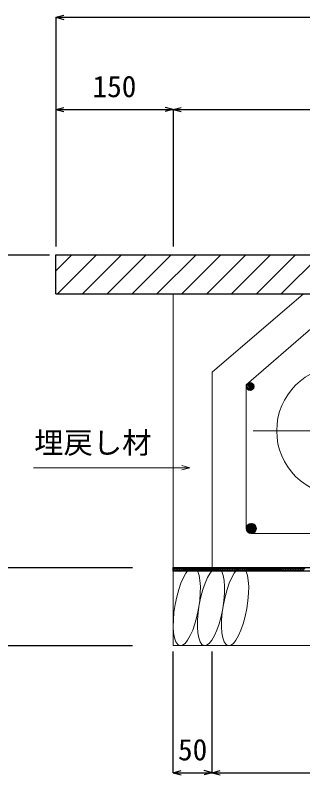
# Model space of a CAD drawing. Units: millimetres, scale not verified. Extents: x -9755 to 16726, y -7413 to 4835.
# Drawn here: x 8165 to 8533, y -5654 to -4682 of the extents above; entities that cross this region are included whole.
import ezdxf
from ezdxf.enums import TextEntityAlignment as Align

# ---------------------------------------------------------------- set-up
doc = ezdxf.new("R2010")
doc.units = ezdxf.units.MM
doc.header["$LTSCALE"] = 15
doc.linetypes.add('CHAIN2', pattern=[12, 9, -1, 1, -1])
doc.layers.add('0-1_ブロック', color=2, linetype='Continuous', lineweight=18)
doc.layers.add('0-A', color=7, linetype='Continuous', lineweight=18)
for name, color, linetype in [('0-3_鉄筋', 7, 'Continuous'), ('0-6_寸法', 4, 'Continuous'), ('0-B', 4, 'Continuous')]:
    doc.layers.add(name, color=color, linetype=linetype)
doc.styles.add('ＭＳ ゴシック', font='')
doc.styles.get('ＭＳ ゴシック').set_extended_font_data('MS Gothic')

msp = doc.modelspace()

# ---------------------------------------------------------------- linework, layer by layer
at = {"layer": '0-1_ブロック', "color": 7}
for p, q in [((8367.37, -5488.66), (8367.37, -5038.66)), ((9017.37, -5388.66), (8367.37, -5388.66)), ((8367.37, -5488.66), (9017.37, -5488.66))]:
    msp.add_line(p, q, dxfattribs=at)
at = {"layer": '0-1_ブロック', "color": 3}
for p, q in [((8534.04, -5038.66), (8417.37, -5138.66)), ((8417.37, -5388.66), (8417.37, -5138.66)), ((8967.37, -5388.66), (8417.37, -5388.66))]:
    msp.add_line(p, q, dxfattribs=at)
at = {"layer": '0-1_ブロック'}
for p, q in [((8546.58, -5080.66), (8460.87, -5154.79)), ((8460.87, -5338.66), (8460.87, -5154.79)), ((8466.69, -5161.98), (8460.94, -5156.23)), ((8464.42, -5161.83), (8461.09, -5158.5)), ((8468.27, -5161.43), (8461.48, -5154.65)), ((8469.47, -5160.51), (8462.4, -5153.44)), ((8470.35, -5159.27), (8463.64, -5152.57)), ((8470.84, -5157.64), (8465.28, -5152.08)), ((8470.52, -5155.2), (8467.71, -5152.39)), ((8469.76, -5344.7), (8461.33, -5336.27)), ((8470.71, -5344.23), (8461.8, -5335.32)), ((8471.54, -5343.65), (8462.38, -5334.49)), ((8472.25, -5342.95), (8463.08, -5333.78)), ((8472.86, -5342.14), (8463.89, -5333.17)), ((8473.35, -5341.22), (8464.81, -5332.68)), ((8473.7, -5340.15), (8465.88, -5332.33)), ((8473.87, -5338.91), (8467.12, -5332.16)), ((8473.75, -5337.37), (8468.66, -5332.28)), ((8472.65, -5334.86), (8471.17, -5333.38)), ((8467.39, -5345.16), (8460.87, -5338.64)), ((8468.67, -5345.03), (8461.01, -5337.36)), ((8465.78, -5344.96), (8461.07, -5340.25)), ((8467.37, -5345.16), (8917.37, -5345.16))]:
    msp.add_line(p, q, dxfattribs=at)
at = {"layer": '0-1_ブロック', "color": 7, "linetype": 'CHAIN2'}
msp.add_line((8469.87, -5213.66), (8694.87, -5213.66), dxfattribs=at)
at = {"layer": '0-1_ブロック', "color": 7}
msp.add_circle((8582.37, -5213.66), 82.5, dxfattribs=at)
at = {"layer": '0-1_ブロック'}
for centre, radius in [((8465.87, -5157.04), 5), ((8467.37, -5338.66), 6.5)]:
    msp.add_circle(centre, radius, dxfattribs=at)
at = {"layer": '0-1_ブロック', "color": 7}
for centre in [(8384.89, -5438.65), (8415.8, -5438.65), (8446.7, -5438.65)]:
    msp.add_ellipse(centre, major_axis=(8.81, 49.96), ratio=0.3, dxfattribs=at)
at = {"layer": '0-3_鉄筋'}
for p, q in [((8217.37, -5038.66), (8217.37, -4988.66)), ((8217.37, -4988.66), (9167.37, -4988.66)), ((8217.37, -5008.85), (8237.57, -4988.66)), ((8219.39, -5038.66), (8269.39, -4988.66)), ((8251.21, -5038.66), (8301.21, -4988.66)), ((8283.03, -5038.66), (8333.03, -4988.66)), ((8314.85, -5038.66), (8364.85, -4988.66)), ((8346.67, -5038.66), (8396.67, -4988.66)), ((8378.49, -5038.66), (8428.49, -4988.66)), ((8410.31, -5038.66), (8460.31, -4988.66)), ((8442.13, -5038.66), (8492.13, -4988.66)), ((8473.95, -5038.66), (8523.95, -4988.66)), ((8505.77, -5038.66), (8555.77, -4988.66)), ((8217.37, -5038.66), (9167.37, -5038.66))]:
    msp.add_line(p, q, dxfattribs=at)
at = {"layer": '0-6_寸法'}
for p, q in [((8217.37, -4684.61), (8227.52, -4681.9)), ((8217.37, -4684.61), (9167.37, -4684.61)), ((8217.37, -4684.61), (8227.52, -4687.33)), ((8217.37, -4684.61), (8217.37, -4802.56)), ((8217.37, -4802.56), (8227.52, -4799.84)), ((8367.37, -4802.56), (8357.23, -4799.84)), ((8367.37, -4802.56), (8377.52, -4799.84)), ((8217.37, -4802.56), (8367.37, -4802.56)), ((8217.37, -4802.56), (8227.52, -4805.27)), ((8217.37, -4802.56), (8217.37, -4977.69)), ((8367.37, -4802.56), (8357.23, -4805.27)), ((8367.37, -4802.56), (8367.37, -4977.69)), ((8367.37, -4802.56), (9017.37, -4802.56)), ((8367.37, -4802.56), (8377.52, -4805.27)), ((8111.6, -4988.66), (8209.27, -4988.66)), ((8111.6, -5388.66), (8315.51, -5388.66)), ((8111.6, -5488.66), (8315.51, -5488.66)), ((8367.37, -5651.2), (8367.37, -5496.06)), ((8417.37, -5651.2), (8417.37, -5496.06)), ((8417.37, -5651.2), (8417.37, -5496.06)), ((8417.37, -5651.2), (8417.37, -5496.06)), ((8367.37, -5651.2), (8377.52, -5648.48)), ((8367.37, -5651.2), (8417.37, -5651.2)), ((8367.37, -5651.2), (8377.52, -5653.92)), ((8417.37, -5651.2), (8407.23, -5648.48)), ((8417.37, -5651.2), (8407.23, -5653.92)), ((8417.37, -5651.2), (8427.52, -5648.48)), ((8417.37, -5651.2), (8967.37, -5651.2)), ((8417.37, -5651.2), (8427.52, -5653.92))]:
    msp.add_line(p, q, dxfattribs=at)
at = {"layer": '0-A'}
msp.add_line((8388.7, -5260.97), (8378.56, -5258.25), dxfattribs=at)
msp.add_lwpolyline([(8188.83, -5260.97), (8388.7, -5260.97), (8378.56, -5263.69)], dxfattribs=at)
at = {"layer": '0-B'}
for p, q in [((8367.37, -5392.62), (8371.34, -5388.66)), ((8367.37, -5390.5), (8369.22, -5388.66)), ((8368.96, -5393.16), (8373.46, -5388.66)), ((8371.08, -5393.16), (8375.58, -5388.66)), ((8373.21, -5393.16), (8377.71, -5388.66)), ((8375.33, -5393.16), (8379.83, -5388.66)), ((8377.45, -5393.16), (8381.95, -5388.66)), ((8379.57, -5393.16), (8384.07, -5388.66)), ((8381.69, -5393.16), (8386.19, -5388.66)), ((8383.81, -5393.16), (8388.31, -5388.66)), ((8385.93, -5393.16), (8390.43, -5388.66)), ((8388.05, -5393.16), (8392.55, -5388.66)), ((8390.18, -5393.16), (8394.68, -5388.66)), ((8392.3, -5393.16), (8396.8, -5388.66)), ((8394.42, -5393.16), (8398.92, -5388.66)), ((8396.54, -5393.16), (8401.04, -5388.66)), ((8398.66, -5393.16), (8403.16, -5388.66)), ((8400.78, -5393.16), (8405.28, -5388.66)), ((8402.9, -5393.16), (8407.4, -5388.66)), ((8405.03, -5393.16), (8409.53, -5388.66)), ((8407.15, -5393.16), (8411.65, -5388.66)), ((8409.27, -5393.16), (8413.77, -5388.66)), ((8411.39, -5393.16), (8415.89, -5388.66)), ((8413.51, -5393.16), (8418.01, -5388.66)), ((8415.63, -5393.16), (8420.13, -5388.66)), ((8417.75, -5393.16), (8422.25, -5388.66)), ((8419.87, -5393.16), (8424.37, -5388.66)), ((8422, -5393.16), (8426.5, -5388.66)), ((8424.12, -5393.16), (8428.62, -5388.66)), ((8426.24, -5393.16), (8430.74, -5388.66)), ((8428.36, -5393.16), (8432.86, -5388.66)), ((8430.48, -5393.16), (8434.98, -5388.66)), ((8432.6, -5393.16), (8437.1, -5388.66)), ((8434.72, -5393.16), (8439.22, -5388.66)), ((8436.85, -5393.16), (8441.35, -5388.66)), ((8438.97, -5393.16), (8443.47, -5388.66)), ((8441.09, -5393.16), (8445.59, -5388.66)), ((8443.21, -5393.16), (8447.71, -5388.66)), ((8445.33, -5393.16), (8449.83, -5388.66)), ((8447.45, -5393.16), (8451.95, -5388.66)), ((8449.57, -5393.16), (8454.07, -5388.66)), ((8451.69, -5393.16), (8456.19, -5388.66)), ((8453.82, -5393.16), (8458.32, -5388.66)), ((8455.94, -5393.16), (8460.44, -5388.66)), ((8458.06, -5393.16), (8462.56, -5388.66)), ((8460.18, -5393.16), (8464.68, -5388.66)), ((8462.3, -5393.16), (8466.8, -5388.66)), ((8464.42, -5393.16), (8468.92, -5388.66)), ((8466.54, -5393.16), (8471.04, -5388.66)), ((8468.66, -5393.16), (8473.16, -5388.66)), ((8470.79, -5393.16), (8475.29, -5388.66)), ((8472.91, -5393.16), (8477.41, -5388.66)), ((8475.03, -5393.16), (8479.53, -5388.66)), ((8477.15, -5393.16), (8481.65, -5388.66)), ((8479.27, -5393.16), (8483.77, -5388.66)), ((8481.39, -5393.16), (8485.89, -5388.66)), ((8483.51, -5393.16), (8488.01, -5388.66)), ((8485.64, -5393.16), (8490.14, -5388.66)), ((8487.76, -5393.16), (8492.26, -5388.66)), ((8489.88, -5393.16), (8494.38, -5388.66)), ((8492, -5393.16), (8496.5, -5388.66)), ((8494.12, -5393.16), (8498.62, -5388.66)), ((8496.24, -5393.16), (8500.74, -5388.66)), ((8498.36, -5393.16), (8502.86, -5388.66)), ((8500.48, -5393.16), (8504.98, -5388.66)), ((8502.61, -5393.16), (8507.11, -5388.66)), ((8504.73, -5393.16), (8509.23, -5388.66)), ((8506.85, -5393.16), (8511.35, -5388.66)), ((8508.97, -5393.16), (8513.47, -5388.66)), ((8511.09, -5393.16), (8515.59, -5388.66)), ((8513.21, -5393.16), (8517.71, -5388.66)), ((8515.33, -5393.16), (8519.83, -5388.66)), ((8517.46, -5393.16), (8521.96, -5388.66)), ((8519.58, -5393.16), (8524.08, -5388.66)), ((8521.7, -5393.16), (8526.2, -5388.66)), ((8523.82, -5393.16), (8528.32, -5388.66)), ((8525.94, -5393.16), (8530.44, -5388.66)), ((8528.06, -5393.16), (8532.56, -5388.66)), ((8530.18, -5393.16), (8534.68, -5388.66)), ((8532.3, -5393.16), (8536.8, -5388.66))]:
    msp.add_line(p, q, dxfattribs=at)
msp.add_lwpolyline([(8367.37, -5388.66), (9017.37, -5388.66), (9017.37, -5393.16), (8367.37, -5393.16)], close=True, dxfattribs=at)

# ---------------------------------------------------------------- texts
at = {"layer": '0-6_寸法', "style": 'ＭＳ ゴシック'}
for s, p in [('150', (8264.25, -4795.06)), ('50', (8373.62, -5643.7))]:
    msp.add_text(s, height=27.49, dxfattribs=at).set_placement(p, align=Align.BOTTOM_LEFT)
at = {"layer": '0-A', "color": 4, "style": 'ＭＳ ゴシック'}
msp.add_text('埋戻し材', height=27.49, dxfattribs=at).set_placement((8189.6, -5250.98), align=Align.BOTTOM_LEFT)

doc.saveas('drawing.dxf')
